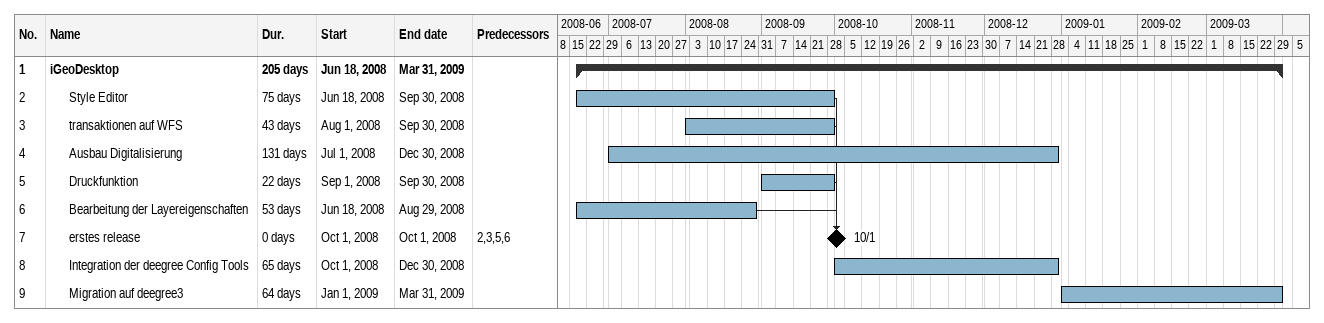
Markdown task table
| ID | Level | Task | Duration | Start | Finish | Predecessors |
|---|---|---|---|---|---|---|
| 1 | 1 | **iGeoDesktop** | 205d | 2008-06-18 | 2009-03-31 |  |
| 2 | 2 | Style Editor | 75d | 2008-06-18 | 2008-09-30 |  |
| 3 | 2 | transaktionen auf WFS | 43d | 2008-08-01 | 2008-09-30 |  |
| 4 | 2 | Ausbau Digitalisierung | 131d | 2008-07-01 | 2008-12-30 |  |
| 5 | 2 | Druckfunktion | 22d | 2008-09-01 | 2008-09-30 |  |
| 6 | 2 | Bearbeitung der Layereigenschaften | 53d | 2008-06-18 | 2008-08-29 |  |
| 7 | 2 | erstes release | 0d | 2008-10-01 | 2008-10-01 | 2, 3, 5, 6 |
| 8 | 2 | Integration der deegree Config Tools | 65d | 2008-10-01 | 2008-12-30 |  |
| 9 | 2 | Migration auf deegree3 | 64d | 2009-01-01 | 2009-03-31 |  |
